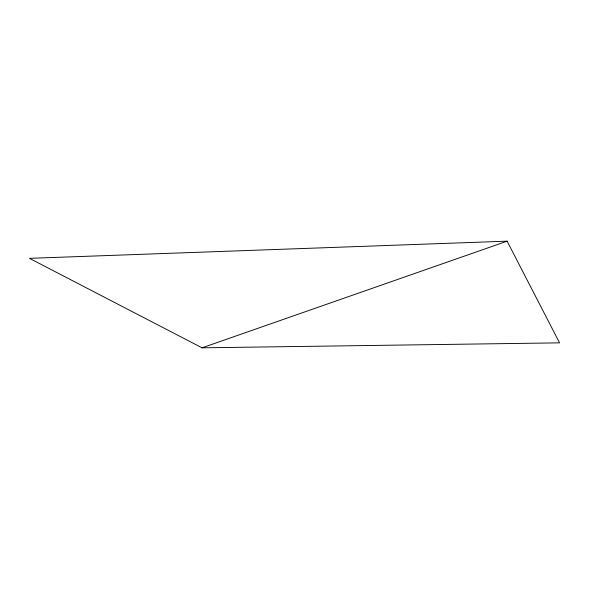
<?xml version="1.0" encoding="UTF-8"?>
<svg xmlns="http://www.w3.org/2000/svg" width="589" height="589" viewBox="0 0 589 589"><rect width="100%" height="100%" fill="white"/><g stroke="black" fill="none" stroke-linecap="round" stroke-linejoin="round"><path stroke-width="0.88" d="M202.049 347.827L507.1 241.173L559.55 342.85L202.049 347.827L29.45 258.343L507.1 241.173"/></g></svg>
